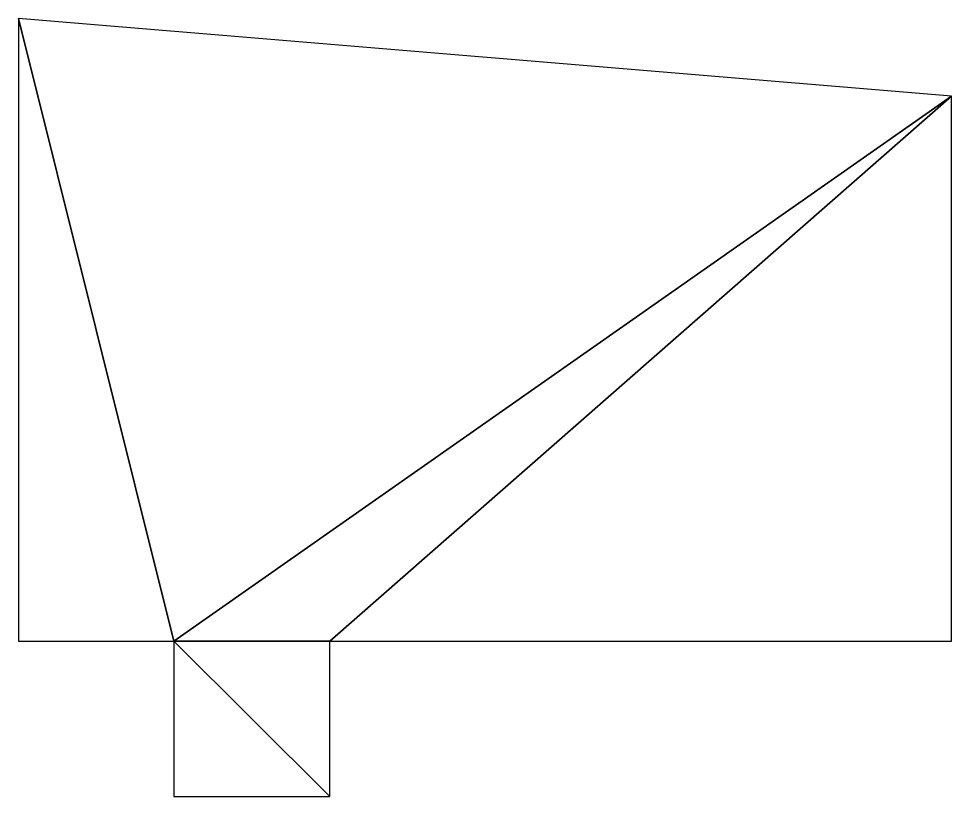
# Model space of a CAD drawing. Extents: x -35430092 to -35393830, y 11991942 to 12015432.
# Drawn here: x -35415673.36 to -35415656.66, y 12012617.47 to 12012631.39 of the extents above; entities that cross this region are included whole.
import ezdxf

# ---------------------------------------------------------------- set-up
doc = ezdxf.new("R2010")
doc.units = 0

msp = doc.modelspace()

# ---------------------------------------------------------------- linework, layer by layer
at = {"layer": 'mg_to_dxf', "color": 52}
for points in [[(-35415656.66, 12012630), (-35415656.66, 12012630), (-35415673.36, 12012631.39), (-35415670.58, 12012620.25)], [(-35415670.58, 12012620.25), (-35415670.58, 12012620.25), (-35415673.36, 12012631.39), (-35415673.36, 12012620.25)], [(-35415667.79, 12012620.25), (-35415667.79, 12012620.25), (-35415656.66, 12012630), (-35415670.58, 12012620.25)], [(-35415667.79, 12012620.25), (-35415667.79, 12012620.25), (-35415656.66, 12012620.25), (-35415656.66, 12012630)], [(-35415670.58, 12012620.25), (-35415670.58, 12012620.25), (-35415667.79, 12012617.47), (-35415667.79, 12012620.25)], [(-35415670.58, 12012620.25), (-35415670.58, 12012620.25), (-35415670.58, 12012617.47), (-35415667.79, 12012617.47)]]:
    msp.add_3dface(points, dxfattribs=at)

doc.saveas('drawing.dxf')
